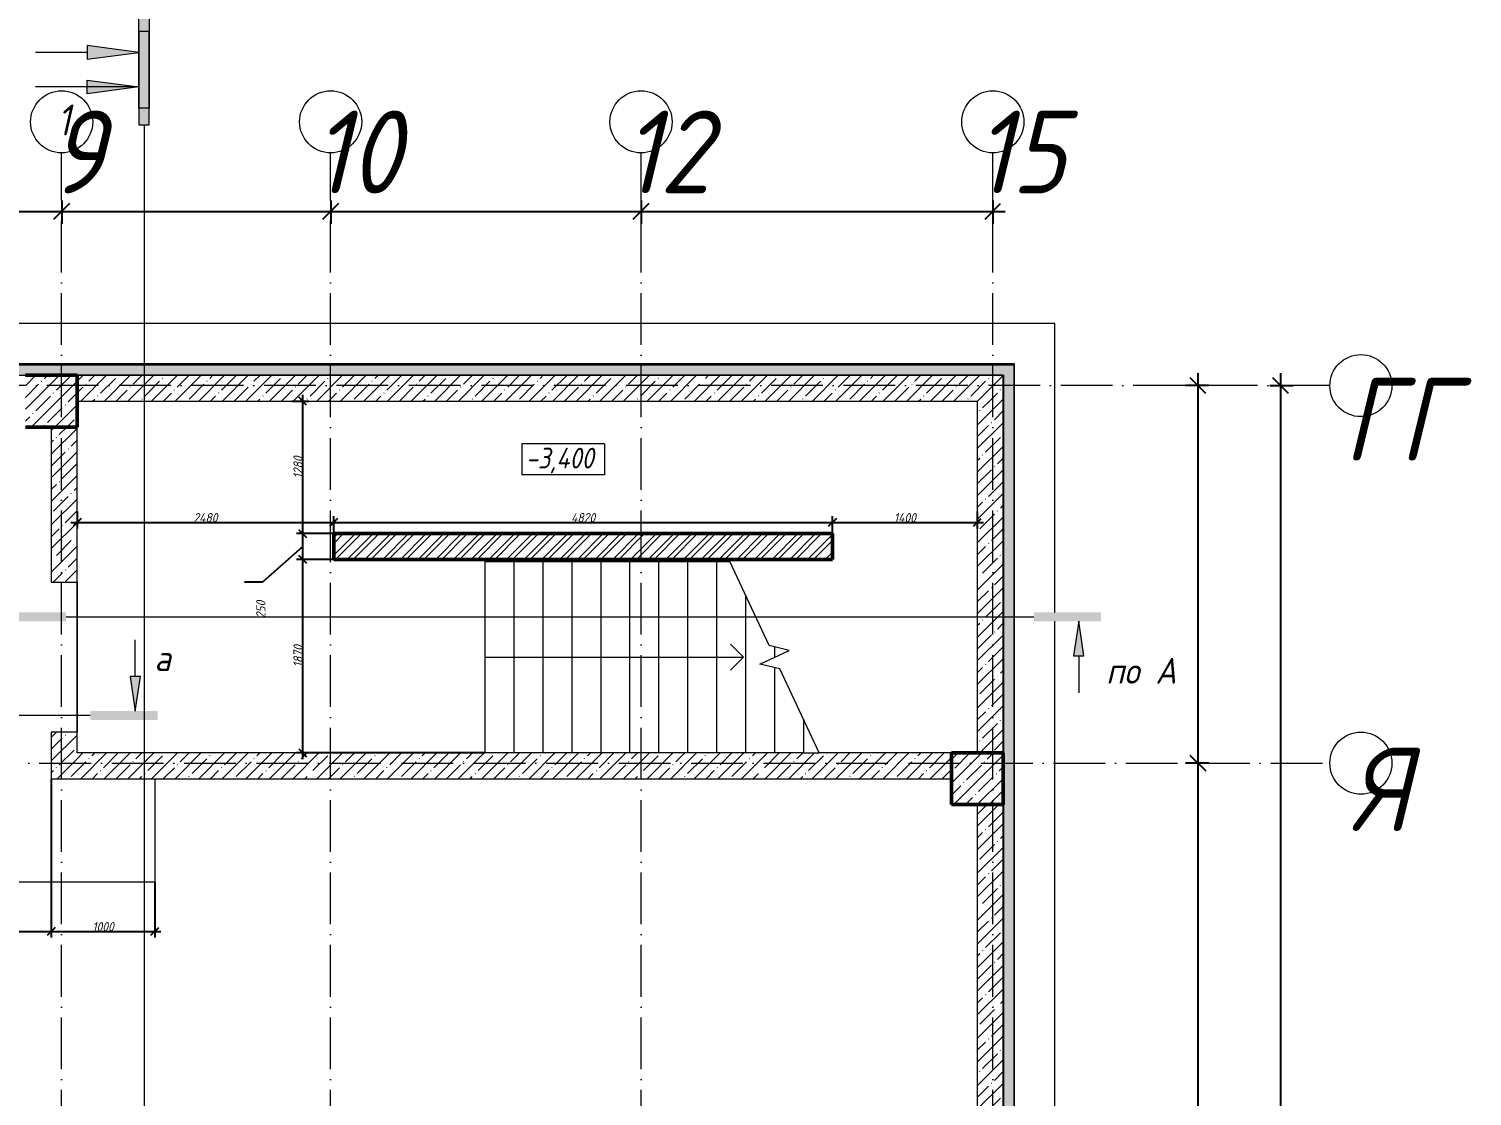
# Model space of a CAD drawing. Header units: millimetres. Extents: x -356862 to 418287, y 0 to 839748.
# Drawn here: x -336618 to -322669, y 499779 to 510096 of the extents above; entities that cross this region are included whole.
import ezdxf

# ---------------------------------------------------------------- set-up
doc = ezdxf.new("R2010")
doc.units = ezdxf.units.MM
doc.linetypes.add('200_ШТРИХ_ш1п0_6_', pattern=[160, 100, -60])
doc.linetypes.add('50_200_ШТРИХ_1Т_ш5_п1_п1_', pattern=[700, 500, -100, 0, -100])
for name, color, linetype, lineweight in [('A-____-____-DIMS', 7, 'Continuous', 9), ('A-____-NOTE-TEXT', 7, 'Continuous', 9), ('A-____-NOTE-TEXT-1', 7, 'Continuous', 5), ('A-FLOR-____-OTLN', 7, 'Continuous', 9), ('A-WALL-____-MCUT', 7, 'Continuous', 13), ('A-WALL-____-MCUT-1', 7, 'Continuous', 9), ('A-WALL-____-MCUT-2', 7, 'Continuous', 50), ('A-WALL-____-MCUT-3', 7, 'Continuous', 9), ('A-WALL-____-PATT-1', 7, 'Continuous', 9), ('A-WALL-FNSH-MCUT-1', 7, 'Continuous', 9), ('G-____-____-DIMS', 7, 'Continuous', 9), ('G-____-____-SYMB', 7, 'Continuous', 9), ('S-COLS-____-MCUT', 7, 'Continuous', 50), ('S-COLS-____-OTLN', 7, 'Continuous', 9), ('S-GRID-____-IDEN', 7, 'Continuous', 9), ('S-GRID-____-OTLN-1', 7, '50_200_ШТРИХ_1Т_ш5_п1_п1_', 9), ('S-STRS-____-MBND', 7, 'Continuous', 9), ('S-STRS-____-OTLN-1', 7, 'Continuous', 9)]:
    doc.layers.add(name, color=color, linetype=linetype, lineweight=lineweight)
for name, color, linetype, lineweight, true_color in [('A-DETL-GENF-OTLN-4', 9, '200_ШТРИХ_ш1п0_6_', 9, 0x808080), ('A-DETL-GENF-OTLN-5', 7, 'Continuous', 5, 0xc0c0c0), ('A-WALL-____-PATT-2', 7, 'Continuous', 9, 0x787878), ('G-____-____-SYMB-1', 9, 'Continuous', 9, 0x808080)]:
    doc.layers.add(name, color=color, linetype=linetype, lineweight=lineweight, true_color=true_color)
doc.styles.add('ISOCPEUR_I', font='isocpeui.ttf', dxfattribs={"width": 0.9, "height": 2.5})
doc.styles.add('ISOCPEUR_I_1', font='isocpeui.ttf', dxfattribs={"width": 0.85, "height": 2.5})
doc.styles.add('ISOCPEUR_I_2', font='isocpeui.ttf', dxfattribs={"width": 0.85, "height": 2.3})
doc.styles.add('ISOCPEUR_I_7', font='isocpeui.ttf', dxfattribs={"width": 0.9, "height": 90})
doc.dimstyles.new('ISO-1_8_0_9К_СРЕДНИЙ_Кладочные', dxfattribs={"dimscale": 304.8, "dimtxt": 89.638306, "dimasz": 0.246063, "dimexe": 0.19685, "dimexo": 0, "dimgap": 0, "dimtad": 1, "dimdec": 3, "dimrnd": 0.001, "dimdsep": 46, "dimtxsty": 'ISOCPEUR_I_7', "dimblk1": 'OBLIQUE', "dimblk2": 'OBLIQUE', "dimsah": 1, "dimcen": 0.09, "dimdle": 0.19685, "dimazin": 0, "dimtfac": 1, "dimtdec": 4, "dimtix": 1, "dimtmove": 2, "dimatfit": 3, "dimfxl": 1, "dimtvp": 1, "dimtolj": 1, "dimtzin": 0, "dimarcsym": 2})
doc.dimstyles.new('ISO-1_8_0_9К_СРЕДНИЙ_Кладочные_2', dxfattribs={"dimscale": 304.8, "dimtxt": 89.638306, "dimasz": 0.246063, "dimexe": 0.19685, "dimexo": 0, "dimgap": 0, "dimtad": 1, "dimdec": 3, "dimrnd": 0.001, "dimdsep": 46, "dimtxsty": 'ISOCPEUR_I_7', "dimblk1": 'OBLIQUE', "dimblk2": 'OBLIQUE', "dimsah": 1, "dimcen": 0.09, "dimdle": 0.19685, "dimazin": 0, "dimtfac": 1, "dimtdec": 4, "dimtix": 1, "dimtmove": 1, "dimatfit": 3, "dimfxl": 1, "dimtvp": 1, "dimtolj": 1, "dimtzin": 0, "dimarcsym": 2})
doc.dimstyles.new('ISO-2_5_0_9К_БОЛЬШОЙ_ОСИ', dxfattribs={"dimscale": 304.8, "dimtxt": 248.995294, "dimasz": 0.492126, "dimexe": 0.393701, "dimexo": 0, "dimgap": 0, "dimtad": 1, "dimdec": 0, "dimzin": 0, "dimdsep": 46, "dimtxsty": 'ISOCPEUR_I', "dimblk1": 'OBLIQUE', "dimblk2": 'OBLIQUE', "dimsah": 1, "dimcen": 0.09, "dimdle": 0.393701, "dimazin": 0, "dimtfac": 1, "dimtdec": 4, "dimtix": 1, "dimtmove": 0, "dimatfit": 3, "dimfxl": 1, "dimtvp": 1, "dimtolj": 1, "dimtzin": 0, "dimarcsym": 2})
pattern_1 = [(45, (-350751.34, 459015.94), (-114.04925, 114.04925), []), (45, (-350637.3, 459015.94), (-114.04925, 114.04925), [201.612, -40.322, 3.353, -36.97])]
pattern_2 = [(0, (-350751.34, 459015.94), (120.968, 69.841), [80.645, -161.29]), (120, (-350751.34, 459015.94), (-120.96808, 69.84086), [80.645, -161.29]), (60, (-350751.34, 459015.94), (-8e-05, 139.68186), [0, -161.29, 80.645, 0])]

# ---------------------------------------------------------------- blocks, each defined once
blk = doc.blocks.new('Разрез - Концевая часть разреза-18266132-АР1_Кладочный план подвала в осях 1-64_Ю-ЯЯ')
at = {"layer": 'G-____-____-SYMB'}
for points in [[(0, 0.5), (0, -0.5), (-9, -0.5), (-9, 0.5)], [(-6.29, -5.5), (-7.61, -5.5), (-6.95, -0.5)]]:
    blk.add_hatch(color=256, dxfattribs=at).paths.add_polyline_path(points, flags=0)
for p, q in [((0, 0.5), (-9, 0.5)), ((-9, 0.5), (-9, -0.5)), ((0, -0.5), (0, 0.5)), ((-9, -0.5), (0, -0.5)), ((-6.95, -0.5), (-7.61, -5.5)), ((-6.95, -0.5), (-6.95, -10.5)), ((-6.29, -5.5), (-6.95, -0.5)), ((-7.61, -5.5), (-6.29, -5.5))]:
    blk.add_line(p, q, dxfattribs=at)
blk = doc.blocks.new('BSC_Колонна _Прямоугольная - 500х500-V142-АР1_Кладочный план подвала в осях 1-64_А-ГГ')
at = {"layer": 'S-COLS-____-OTLN'}
h = blk.add_hatch(dxfattribs=at)
h.set_pattern_fill('FP_158', color=256, style=0, pattern_type=2)
h.set_pattern_definition([(45, (-23300, -43831.04), (-114.04925, 114.04925), []), (45, (-23185.95, -43831.04), (-114.04925, 114.04925), [201.613, -40.323, 3.353, -36.97])])
h.paths.add_polyline_path([(-250, -250), (250, -250), (250, 250), (-250, 250)], flags=0)
at = {"layer": 'S-COLS-____-MCUT'}
for p, q in [((250, 250), (-250, 250)), ((-250, 250), (-250, -250)), ((250, -250), (250, 250)), ((-250, -250), (250, -250))]:
    blk.add_line(p, q, dxfattribs=at)
blk = doc.blocks.new('DET_L_Имитация разреза_ISO2-5 - Низ-28996374-АР1_Кладочный план подвала в осях 1-64_А-ГГ')
at = {"layer": 'A-DETL-GENF-OTLN-5'}
blk.add_line((143, 0), (3657, 0), dxfattribs=at)
blk = doc.blocks.new('DET_L_Имитация разреза_ISO2-5 - Верх-28996244-АР1_Кладочный план подвала в осях 1-64_А-ГГ')
at = {"layer": 'A-DETL-GENF-OTLN-5'}
blk.add_line((143, 0), (9497, 0), dxfattribs=at)
blk = doc.blocks.new('Ось сетки - Круг_Ø6_00__ISO-2_5_0_9K_-25732049-АР1_Кладочный план подвала в осях 1-64_А-ГГ')
at = {"layer": 'S-GRID-____-IDEN'}
blk.add_circle((0, 0), 3, dxfattribs=at)
blk = doc.blocks.new('Разрез - Заголовок разреза-10218885-АР1_Кладочный план подвала в осях 1-64_А-ГГ')
at = {"layer": 'G-____-____-SYMB'}
for points in [[(0, 0.5), (0, -0.5), (-9, -0.5), (-9, 0.5)], [(-6.34, -5.5), (-7.66, -5.5), (-7, -0.5)]]:
    blk.add_hatch(color=256, dxfattribs=at).paths.add_polyline_path(points, flags=0)
for p, q in [((0, 0.5), (-9, 0.5)), ((-9, 0.5), (-9, -0.5)), ((0, -0.5), (0, 0.5)), ((-9, -0.5), (0, -0.5)), ((-7, -0.5), (-7.66, -5.5)), ((-6.34, -5.5), (-7, -0.5)), ((-7.66, -5.5), (-6.34, -5.5)), ((-7, -5.5), (-7, -10.5))]:
    blk.add_line(p, q, dxfattribs=at)
blk = doc.blocks.new('_Oblique')
at = {"color": 0, "linetype": 'ByBlock', "lineweight": -2}
blk.add_line((-0.5, -0.5), (0.5, 0.5), dxfattribs=at)
blk = doc.blocks.new('*D8143')
at = {"layer": 'A-____-____-DIMS', "color": 0, "lineweight": -2, "transparency": 16777216}
for p, q in [((-325213, 506647), (-325439, 506647)), ((-325319, 506767), (-325319, 502877)), ((-325213, 502997), (-325439, 502997))]:
    blk.add_line(p, q, dxfattribs=at)
at = {"layer": 'Defpoints', "color": 0, "transparency": 16777216}
for p in [(-325213, 506647), (-325319, 502997), (-325213, 502997)]:
    blk.add_point(p, dxfattribs=at)
at = {"layer": 'A-____-____-DIMS', "color": 0, "lineweight": -2, "transparency": 16777216, "xscale": 150, "yscale": 150, "zscale": 150}
for p, rotation in [((-325319, 506647), 90), ((-325319, 502997), 270)]:
    blk.add_blockref('_Oblique', p, dxfattribs=dict(at, rotation=rotation))
at = {"layer": 'A-____-____-DIMS', "color": 0, "transparency": 16777216, "insert": (-325320, 504822), "char_height": 2.5, "width": 758.48, "attachment_point": 5, "rotation": 90, "style": 'ISOCPEUR_I'}
blk.add_mtext('\\A1;3650', dxfattribs=at)
blk = doc.blocks.new('*D8144')
at = {"layer": 'A-____-____-DIMS', "color": 0, "lineweight": -2, "transparency": 16777216}
for p, q in [((-325319, 503117), (-325319, 497377)), ((-325213, 502997), (-325439, 502997)), ((-325213, 497497), (-325439, 497497))]:
    blk.add_line(p, q, dxfattribs=at)
at = {"layer": 'Defpoints', "color": 0, "transparency": 16777216}
for p in [(-325213, 502997), (-325319, 497497), (-325213, 497497)]:
    blk.add_point(p, dxfattribs=at)
at = {"layer": 'A-____-____-DIMS', "color": 0, "lineweight": -2, "transparency": 16777216, "xscale": 150, "yscale": 150, "zscale": 150}
for p, rotation in [((-325319, 502997), 90), ((-325319, 497497), 270)]:
    blk.add_blockref('_Oblique', p, dxfattribs=dict(at, rotation=rotation))
at = {"layer": 'A-____-____-DIMS', "color": 0, "transparency": 16777216, "insert": (-325320, 500247), "char_height": 2.5, "width": 758.48, "attachment_point": 5, "rotation": 90, "style": 'ISOCPEUR_I'}
blk.add_mtext('\\A1;5500', dxfattribs=at)
blk = doc.blocks.new('*D8150')
at = {"layer": 'A-____-____-DIMS', "color": 0, "lineweight": -2, "transparency": 16777216}
for p, q in [((-324625, 506647), (-324399, 506647)), ((-324519, 473077), (-324519, 506767)), ((-324625, 473197), (-324399, 473197))]:
    blk.add_line(p, q, dxfattribs=at)
at = {"layer": 'Defpoints', "color": 0, "transparency": 16777216}
for p in [(-324625, 506647), (-324519, 506647), (-324625, 473197)]:
    blk.add_point(p, dxfattribs=at)
at = {"layer": 'A-____-____-DIMS', "color": 0, "lineweight": -2, "transparency": 16777216, "xscale": 150, "yscale": 150, "zscale": 150}
for p, rotation in [((-324519, 506647), 90), ((-324519, 473197), 270)]:
    blk.add_blockref('_Oblique', p, dxfattribs=dict(at, rotation=rotation))
at = {"layer": 'A-____-____-DIMS', "color": 0, "transparency": 16777216, "insert": (-324520, 489922), "char_height": 2.5, "width": 971.08, "attachment_point": 5, "rotation": 90, "style": 'ISOCPEUR_I'}
blk.add_mtext('\\A1;33450', dxfattribs=at)
blk = doc.blocks.new('*D8153')
at = {"layer": 'A-____-____-DIMS', "color": 0, "lineweight": -2, "transparency": 16777216}
for p, q in [((-341021, 508331), (-336181, 508331)), ((-340901, 508437), (-340901, 508211)), ((-336301, 508437), (-336301, 508211))]:
    blk.add_line(p, q, dxfattribs=at)
at = {"layer": 'Defpoints', "color": 0, "transparency": 16777216}
for p in [(-340901, 508437), (-336301, 508437), (-336301, 508331)]:
    blk.add_point(p, dxfattribs=at)
at = {"layer": 'A-____-____-DIMS', "color": 0, "lineweight": -2, "transparency": 16777216, "xscale": 150, "yscale": 150, "zscale": 150, "rotation": 180}
blk.add_blockref('_Oblique', (-340901, 508331), dxfattribs=at)
at = {"layer": 'A-____-____-DIMS', "color": 0, "lineweight": -2, "transparency": 16777216, "xscale": 150, "yscale": 150, "zscale": 150}
blk.add_blockref('_Oblique', (-336301, 508331), dxfattribs=at)
at = {"layer": 'A-____-____-DIMS', "color": 0, "transparency": 16777216, "insert": (-338601, 508332), "char_height": 2.5, "width": 781.46, "attachment_point": 5, "style": 'ISOCPEUR_I'}
blk.add_mtext('\\A1;4600', dxfattribs=at)
blk = doc.blocks.new('*D8154')
at = {"layer": 'A-____-____-DIMS', "color": 0, "lineweight": -2, "transparency": 16777216}
for p, q in [((-336421, 508331), (-333581, 508331)), ((-336301, 508437), (-336301, 508211)), ((-333701, 508437), (-333701, 508211))]:
    blk.add_line(p, q, dxfattribs=at)
at = {"layer": 'Defpoints', "color": 0, "transparency": 16777216}
for p in [(-336301, 508437), (-333701, 508437), (-333701, 508331)]:
    blk.add_point(p, dxfattribs=at)
at = {"layer": 'A-____-____-DIMS', "color": 0, "lineweight": -2, "transparency": 16777216, "xscale": 150, "yscale": 150, "zscale": 150, "rotation": 180}
blk.add_blockref('_Oblique', (-336301, 508331), dxfattribs=at)
at = {"layer": 'A-____-____-DIMS', "color": 0, "lineweight": -2, "transparency": 16777216, "xscale": 150, "yscale": 150, "zscale": 150}
blk.add_blockref('_Oblique', (-333701, 508331), dxfattribs=at)
at = {"layer": 'A-____-____-DIMS', "color": 0, "transparency": 16777216, "insert": (-335001, 508332), "char_height": 2.5, "width": 758.48, "attachment_point": 5, "style": 'ISOCPEUR_I'}
blk.add_mtext('\\A1;2600', dxfattribs=at)
blk = doc.blocks.new('*D8155')
at = {"layer": 'A-____-____-DIMS', "color": 0, "lineweight": -2, "transparency": 16777216}
for p, q in [((-333821, 508331), (-330581, 508331)), ((-333701, 508437), (-333701, 508211)), ((-330701, 508437), (-330701, 508211))]:
    blk.add_line(p, q, dxfattribs=at)
at = {"layer": 'Defpoints', "color": 0, "transparency": 16777216}
for p in [(-333701, 508437), (-330701, 508437), (-330701, 508331)]:
    blk.add_point(p, dxfattribs=at)
at = {"layer": 'A-____-____-DIMS', "color": 0, "lineweight": -2, "transparency": 16777216, "xscale": 150, "yscale": 150, "zscale": 150, "rotation": 180}
blk.add_blockref('_Oblique', (-333701, 508331), dxfattribs=at)
at = {"layer": 'A-____-____-DIMS', "color": 0, "lineweight": -2, "transparency": 16777216, "xscale": 150, "yscale": 150, "zscale": 150}
blk.add_blockref('_Oblique', (-330701, 508331), dxfattribs=at)
at = {"layer": 'A-____-____-DIMS', "color": 0, "transparency": 16777216, "insert": (-332201, 508332), "char_height": 2.5, "width": 758.48, "attachment_point": 5, "style": 'ISOCPEUR_I'}
blk.add_mtext('\\A1;3000', dxfattribs=at)
blk = doc.blocks.new('*D8156')
at = {"layer": 'A-____-____-DIMS', "color": 0, "lineweight": -2, "transparency": 16777216}
for p, q in [((-330821, 508331), (-327181, 508331)), ((-330701, 508437), (-330701, 508211)), ((-327301, 508437), (-327301, 508211))]:
    blk.add_line(p, q, dxfattribs=at)
at = {"layer": 'Defpoints', "color": 0, "transparency": 16777216}
for p in [(-330701, 508437), (-327301, 508437), (-327301, 508331)]:
    blk.add_point(p, dxfattribs=at)
at = {"layer": 'A-____-____-DIMS', "color": 0, "lineweight": -2, "transparency": 16777216, "xscale": 150, "yscale": 150, "zscale": 150, "rotation": 180}
blk.add_blockref('_Oblique', (-330701, 508331), dxfattribs=at)
at = {"layer": 'A-____-____-DIMS', "color": 0, "lineweight": -2, "transparency": 16777216, "xscale": 150, "yscale": 150, "zscale": 150}
blk.add_blockref('_Oblique', (-327301, 508331), dxfattribs=at)
at = {"layer": 'A-____-____-DIMS', "color": 0, "transparency": 16777216, "insert": (-329001, 508332), "char_height": 2.5, "width": 781.46, "attachment_point": 5, "style": 'ISOCPEUR_I'}
blk.add_mtext('\\A1;3400', dxfattribs=at)
blk = doc.blocks.new('Высотные отметки - 9_5х3_5_h_-17668430-АР1_Кладочный план подвала в осях 1-64_А-ГГ')
at = {"layer": 'G-____-____-DIMS'}
for p, q in [((-4, 3), (-4, 0)), ((4, 3), (-4, 3)), ((4, 3), (4, 0)), ((4, 0), (-4, 0))]:
    blk.add_line(p, q, dxfattribs=at)
blk = doc.blocks.new('*D8222')
at = {"layer": 'A-____-____-DIMS', "color": 0, "lineweight": -2, "transparency": 16777216}
for p, q in [((-337801, 502847), (-337801, 501311)), ((-336401, 502847), (-336401, 501311)), ((-337861, 501371), (-336341, 501371))]:
    blk.add_line(p, q, dxfattribs=at)
at = {"layer": 'Defpoints', "color": 0, "transparency": 16777216}
for p in [(-337801, 502847), (-336401, 502847), (-336401, 501371)]:
    blk.add_point(p, dxfattribs=at)
at = {"layer": 'A-____-____-DIMS', "color": 0, "lineweight": -2, "transparency": 16777216, "xscale": 75, "yscale": 75, "zscale": 75, "rotation": 180}
blk.add_blockref('_Oblique', (-337801, 501371), dxfattribs=at)
at = {"layer": 'A-____-____-DIMS', "color": 0, "lineweight": -2, "transparency": 16777216, "xscale": 75, "yscale": 75, "zscale": 75}
blk.add_blockref('_Oblique', (-336401, 501371), dxfattribs=at)
at = {"layer": 'A-____-____-DIMS', "color": 0, "transparency": 16777216, "insert": (-337101, 501416), "char_height": 90, "width": 521.28, "attachment_point": 5, "style": 'ISOCPEUR_I_7'}
blk.add_mtext('\\A1;1400', dxfattribs=at)
blk = doc.blocks.new('*D8223')
at = {"layer": 'A-____-____-DIMS', "color": 0, "lineweight": -2, "transparency": 16777216}
for p, q in [((-336401, 502847), (-336401, 501311)), ((-335401, 501847), (-335401, 501311)), ((-336461, 501371), (-335341, 501371))]:
    blk.add_line(p, q, dxfattribs=at)
at = {"layer": 'Defpoints', "color": 0, "transparency": 16777216}
for p in [(-336401, 502847), (-335401, 501847), (-335401, 501371)]:
    blk.add_point(p, dxfattribs=at)
at = {"layer": 'A-____-____-DIMS', "color": 0, "lineweight": -2, "transparency": 16777216, "xscale": 75, "yscale": 75, "zscale": 75, "rotation": 180}
blk.add_blockref('_Oblique', (-336401, 501371), dxfattribs=at)
at = {"layer": 'A-____-____-DIMS', "color": 0, "lineweight": -2, "transparency": 16777216, "xscale": 75, "yscale": 75, "zscale": 75}
blk.add_blockref('_Oblique', (-335401, 501371), dxfattribs=at)
at = {"layer": 'A-____-____-DIMS', "color": 0, "transparency": 16777216, "insert": (-335901, 501416), "char_height": 90, "width": 504.73, "attachment_point": 5, "style": 'ISOCPEUR_I_7'}
blk.add_mtext('\\A1;1000', dxfattribs=at)
blk = doc.blocks.new('*D8210')
at = {"layer": 'A-____-____-DIMS', "color": 0, "lineweight": -2, "transparency": 16777216}
for p, q in [((-336151, 505431), (-336151, 505265)), ((-336211, 505325), (-333611, 505325)), ((-333671, 505217), (-333671, 505385))]:
    blk.add_line(p, q, dxfattribs=at)
at = {"layer": 'Defpoints', "color": 0, "transparency": 16777216}
for p in [(-336151, 505431), (-333671, 505325), (-333671, 505217)]:
    blk.add_point(p, dxfattribs=at)
at = {"layer": 'A-____-____-DIMS', "color": 0, "lineweight": -2, "transparency": 16777216, "xscale": 75, "yscale": 75, "zscale": 75, "rotation": 180}
blk.add_blockref('_Oblique', (-336151, 505325), dxfattribs=at)
at = {"layer": 'A-____-____-DIMS', "color": 0, "lineweight": -2, "transparency": 16777216, "xscale": 75, "yscale": 75, "zscale": 75}
blk.add_blockref('_Oblique', (-333671, 505325), dxfattribs=at)
at = {"layer": 'A-____-____-DIMS', "color": 0, "transparency": 16777216, "insert": (-334911, 505370), "char_height": 90, "width": 562.65, "attachment_point": 5, "style": 'ISOCPEUR_I_7'}
blk.add_mtext('\\A1;2480', dxfattribs=at)
blk = doc.blocks.new('*D8211')
at = {"layer": 'A-____-____-DIMS', "color": 0, "lineweight": -2, "transparency": 16777216}
for p, q in [((-333731, 505325), (-328791, 505325)), ((-333671, 505217), (-333671, 505385)), ((-328851, 505217), (-328851, 505385))]:
    blk.add_line(p, q, dxfattribs=at)
at = {"layer": 'Defpoints', "color": 0, "transparency": 16777216}
for p in [(-328851, 505325), (-333671, 505217), (-328851, 505217)]:
    blk.add_point(p, dxfattribs=at)
at = {"layer": 'A-____-____-DIMS', "color": 0, "lineweight": -2, "transparency": 16777216, "xscale": 75, "yscale": 75, "zscale": 75, "rotation": 180}
blk.add_blockref('_Oblique', (-333671, 505325), dxfattribs=at)
at = {"layer": 'A-____-____-DIMS', "color": 0, "lineweight": -2, "transparency": 16777216, "xscale": 75, "yscale": 75, "zscale": 75}
blk.add_blockref('_Oblique', (-328851, 505325), dxfattribs=at)
at = {"layer": 'A-____-____-DIMS', "color": 0, "transparency": 16777216, "insert": (-331261, 505370), "char_height": 90, "width": 562.65, "attachment_point": 5, "style": 'ISOCPEUR_I_7'}
blk.add_mtext('\\A1;4820', dxfattribs=at)
blk = doc.blocks.new('*D8212')
at = {"layer": 'A-____-____-DIMS', "color": 0, "lineweight": -2, "transparency": 16777216}
for p, q in [((-327451, 505431), (-327451, 505265)), ((-328911, 505325), (-327391, 505325)), ((-328851, 505217), (-328851, 505385))]:
    blk.add_line(p, q, dxfattribs=at)
at = {"layer": 'Defpoints', "color": 0, "transparency": 16777216}
for p in [(-327451, 505431), (-327451, 505325), (-328851, 505217)]:
    blk.add_point(p, dxfattribs=at)
at = {"layer": 'A-____-____-DIMS', "color": 0, "lineweight": -2, "transparency": 16777216, "xscale": 75, "yscale": 75, "zscale": 75, "rotation": 180}
blk.add_blockref('_Oblique', (-328851, 505325), dxfattribs=at)
at = {"layer": 'A-____-____-DIMS', "color": 0, "lineweight": -2, "transparency": 16777216, "xscale": 75, "yscale": 75, "zscale": 75}
blk.add_blockref('_Oblique', (-327451, 505325), dxfattribs=at)
at = {"layer": 'A-____-____-DIMS', "color": 0, "transparency": 16777216, "insert": (-328151, 505370), "char_height": 90, "width": 521.28, "attachment_point": 5, "style": 'ISOCPEUR_I_7'}
blk.add_mtext('\\A1;1400', dxfattribs=at)
blk = doc.blocks.new('*D8213')
at = {"layer": 'A-____-____-DIMS', "color": 0, "lineweight": -2, "transparency": 16777216}
for p, q in [((-333971, 503037), (-333971, 505027)), ((-333671, 504967), (-334031, 504967)), ((-332211, 503097), (-334031, 503097))]:
    blk.add_line(p, q, dxfattribs=at)
at = {"layer": 'Defpoints', "color": 0, "transparency": 16777216}
for p in [(-333971, 504967), (-333671, 504967), (-332211, 503097)]:
    blk.add_point(p, dxfattribs=at)
at = {"layer": 'A-____-____-DIMS', "color": 0, "lineweight": -2, "transparency": 16777216, "xscale": 75, "yscale": 75, "zscale": 75}
for p, rotation in [((-333971, 504967), 90), ((-333971, 503097), 270)]:
    blk.add_blockref('_Oblique', p, dxfattribs=dict(at, rotation=rotation))
at = {"layer": 'A-____-____-DIMS', "color": 0, "transparency": 16777216, "insert": (-334016, 504032), "char_height": 90, "width": 504.73, "attachment_point": 5, "rotation": 90, "style": 'ISOCPEUR_I_7'}
blk.add_mtext('\\A1;1870', dxfattribs=at)
blk = doc.blocks.new('*D8214')
at = {"layer": 'A-____-____-DIMS', "color": 0, "lineweight": -2, "transparency": 16777216}
for p, q in [((-333971, 504907), (-333971, 505277)), ((-333671, 505217), (-334031, 505217)), ((-333971, 505092), (-334361, 504748)), ((-333671, 504967), (-334031, 504967)), ((-334361, 504748), (-334533, 504748))]:
    blk.add_line(p, q, dxfattribs=at)
at = {"layer": 'Defpoints', "color": 0, "transparency": 16777216}
for p in [(-333971, 505217), (-333671, 505217), (-333671, 504967)]:
    blk.add_point(p, dxfattribs=at)
at = {"layer": 'A-____-____-DIMS', "color": 0, "lineweight": -2, "transparency": 16777216, "xscale": 75, "yscale": 75, "zscale": 75}
for p, rotation in [((-333971, 505217), 90), ((-333971, 504967), 270)]:
    blk.add_blockref('_Oblique', p, dxfattribs=dict(at, rotation=rotation))
at = {"layer": 'A-____-____-DIMS', "color": 0, "transparency": 16777216, "insert": (-334421, 504398), "char_height": 90, "width": 409.58, "attachment_point": 1, "rotation": 90, "line_spacing_factor": 1.149209, "style": 'ISOCPEUR_I_7'}
blk.add_mtext('\\A1;250', dxfattribs=at)
blk = doc.blocks.new('*D8215')
at = {"layer": 'A-____-____-DIMS', "color": 0, "lineweight": -2, "transparency": 16777216}
for p, q in [((-333971, 505157), (-333971, 506557)), ((-334077, 506497), (-333911, 506497)), ((-333671, 505217), (-334031, 505217))]:
    blk.add_line(p, q, dxfattribs=at)
at = {"layer": 'Defpoints', "color": 0, "transparency": 16777216}
for p in [(-334077, 506497), (-333971, 506497), (-333671, 505217)]:
    blk.add_point(p, dxfattribs=at)
at = {"layer": 'A-____-____-DIMS', "color": 0, "lineweight": -2, "transparency": 16777216, "xscale": 75, "yscale": 75, "zscale": 75}
for p, rotation in [((-333971, 506497), 90), ((-333971, 505217), 270)]:
    blk.add_blockref('_Oblique', p, dxfattribs=dict(at, rotation=rotation))
at = {"layer": 'A-____-____-DIMS', "color": 0, "transparency": 16777216, "insert": (-334016, 505857), "char_height": 90, "width": 504.73, "attachment_point": 5, "rotation": 90, "style": 'ISOCPEUR_I_7'}
blk.add_mtext('\\A1;1280', dxfattribs=at)

msp = doc.modelspace()

# ---------------------------------------------------------------- hatches: boundary and pattern name
at = {"layer": 'A-____-NOTE-TEXT-1'}
for points in [[(-336258.2496, 504368.6147), (-336258.2496, 504455.3512), (-336908.2496, 504455.3512), (-336908.2496, 504368.6147), (-336626.6852, 504368.6147)], [(-326254.4369, 504368.6147), (-326254.4369, 504455.3512), (-326904.4369, 504455.3512), (-326904.4369, 504368.6147), (-326420.285, 504368.6147)], [(-326520.285, 504034.9733), (-326420.285, 504034.9733), (-326470.285, 504368.6147)], [(-335590.285, 503500.3512), (-335540.285, 503833.9927), (-335640.285, 503833.9927)], [(-335640.285, 503413.6147), (-335374.4369, 503413.6147), (-335374.4369, 503500.3512), (-336024.4369, 503500.3512), (-336024.4369, 503413.6147)]]:
    msp.add_hatch(color=256, dxfattribs=at).paths.add_polyline_path(points, flags=0)
at = {"layer": 'A-WALL-____-PATT-1'}
h = msp.add_hatch(dxfattribs=at)
h.set_pattern_fill('FP_91', color=256, style=0, pattern_type=2)
h.set_pattern_definition(pattern_2)
h.paths.add_polyline_path([(-327201.3432, 506748.983), (-327199.3432, 506748.983), (-327199.3432, 506848.983), (-353303.3432, 506848.983), (-353303.3432, 506748.983), (-329556.6723, 506748.983)], flags=0)
h = msp.add_hatch(dxfattribs=at)
h.set_pattern_fill('FP_91', color=256, style=0, pattern_type=2)
h.set_pattern_definition(pattern_2)
h.paths.add_polyline_path([(-327199.3432, 468598.983), (-327099.3432, 468598.983), (-327099.3432, 506848.983), (-327199.3432, 506848.983), (-327199.3432, 468606.983), (-327201.3432, 468606.983), (-327201.3432, 468598.983)], flags=0)
h = msp.add_hatch(dxfattribs=at)
h.set_pattern_fill('FP_1', color=256, style=0, pattern_type=2)
h.set_pattern_definition(pattern_1)
h.paths.add_polyline_path([(-327451.3432, 506496.983), (-327201.3432, 506496.983), (-327201.3432, 506746.983), (-336151.3432, 506746.983), (-336151.3432, 506496.983), (-329556.6723, 506496.983)], flags=0)
h = msp.add_hatch(dxfattribs=at)
h.set_pattern_fill('FP_1', color=256, style=0, pattern_type=2)
h.set_pattern_definition(pattern_1)
h.paths.add_polyline_path([(-327201.3432, 503096.983), (-327201.3432, 506496.983), (-327451.3432, 506496.983), (-327451.3432, 503096.983)], flags=0)
h = msp.add_hatch(dxfattribs=at)
h.set_pattern_fill('FP_1', color=256, style=0, pattern_type=2)
h.set_pattern_definition(pattern_1)
h.paths.add_polyline_path([(-336401.3432, 502846.983), (-336151.3432, 502846.983), (-336151.3432, 503296.983), (-336401.3432, 503296.983)], flags=0)
h.paths.add_polyline_path([(-336151.3432, 504746.983), (-336151.3432, 506246.983), (-336401.3432, 506246.983), (-336401.3432, 504746.983)], flags=0)
h = msp.add_hatch(dxfattribs=at)
h.set_pattern_fill('FP_1', color=256, style=0, pattern_type=2)
h.set_pattern_definition(pattern_1)
h.paths.add_polyline_path([(-327701.3432, 502846.983), (-327701.3432, 503096.983), (-336151.3432, 503096.983), (-336151.3432, 502846.983), (-328980.0087, 502846.983)], flags=0)
h = msp.add_hatch(dxfattribs=at)
h.set_pattern_fill('FP_1', color=256, style=0, pattern_type=2)
h.set_pattern_definition(pattern_1)
h.paths.add_polyline_path([(-327201.3432, 497746.983), (-327201.3432, 502596.983), (-327451.3432, 502596.983), (-327451.3432, 497746.983)], flags=0)
at = {"layer": 'A-WALL-____-PATT-2'}
h = msp.add_hatch(dxfattribs=at)
h.set_pattern_fill('FP_5', color=256, style=0, pattern_type=2)
h.set_pattern_definition([(45, (-350751.34, 459015.94), (-85.5366, 85.5366), []), (45, (-350694.32, 459015.94), (-85.5366, 85.5366), [])])
h.paths.add_polyline_path([(-328851.3432, 504966.983), (-328851.3432, 505216.983), (-333671.3432, 505216.983), (-333671.3432, 504966.983), (-329556.6723, 504966.983)], flags=0)
at = {"layer": 'S-COLS-____-OTLN'}
h = msp.add_hatch(dxfattribs=at)
h.set_pattern_fill('FP_1', color=256, style=0, pattern_type=2)
h.set_pattern_definition(pattern_1)
h.paths.add_polyline_path([(-336651.3432, 506246.983), (-336151.3432, 506246.983), (-336151.3432, 506746.983), (-336651.3432, 506746.983)], flags=0)

# ---------------------------------------------------------------- linework, layer by layer
at = {"layer": 'A-____-NOTE-TEXT'}
for p, q in [((-326470.285, 504368.6147), (-326520.285, 504034.9733)), ((-326420.285, 504034.9733), (-326470.285, 504368.6147)), ((-335590.285, 503833.9927), (-335590.285, 504190.2427)), ((-326520.285, 504034.9733), (-326420.285, 504034.9733)), ((-326470.285, 504034.9733), (-326470.285, 503678.7233)), ((-335640.285, 503833.9927), (-335590.285, 503500.3512)), ((-335540.285, 503833.9927), (-335640.285, 503833.9927)), ((-335590.285, 503500.3512), (-335540.285, 503833.9927))]:
    msp.add_line(p, q, dxfattribs=at)
at = {"layer": 'A-FLOR-____-OTLN'}
for p, q in [((-326701.3432, 507246.983), (-353701.3432, 507246.983)), ((-326701.3432, 504455.3512), (-326701.3432, 507246.983)), ((-336151.3432, 504746.983), (-336151.3432, 503296.983)), ((-336151.3432, 503296.983), (-336151.3432, 504746.983)), ((-326701.3432, 468606.9215), (-326701.3432, 504368.6147)), ((-335401.3432, 502846.983), (-335401.3432, 501846.983)), ((-335401.3432, 501846.983), (-338801.3432, 501846.983))]:
    msp.add_line(p, q, dxfattribs=at)
at = {"layer": 'A-WALL-____-MCUT'}
for p, q in [((-327091.3432, 506856.983), (-353311.3432, 506856.983)), ((-353303.3432, 506848.983), (-327099.3432, 506848.983)), ((-327099.3432, 506848.983), (-327099.3432, 468598.983)), ((-327091.3432, 468606.983), (-327091.3432, 506856.983))]:
    msp.add_line(p, q, dxfattribs=at)
at = {"layer": 'A-WALL-____-MCUT-1'}
for p, q in [((-327201.3432, 506746.983), (-336151.3432, 506746.983)), ((-336151.3432, 506746.983), (-336151.3432, 506496.983)), ((-327201.3432, 503096.983), (-327201.3432, 506746.983)), ((-336151.3432, 506496.983), (-327451.3432, 506496.983)), ((-327451.3432, 506496.983), (-327451.3432, 503096.983)), ((-336401.3432, 506246.983), (-336401.3432, 504746.983)), ((-336151.3432, 506246.983), (-336401.3432, 506246.983)), ((-336151.3432, 504746.983), (-336151.3432, 506246.983)), ((-336401.3432, 504746.983), (-336151.3432, 504746.983)), ((-336401.3432, 503296.983), (-336401.3432, 502846.983)), ((-336151.3432, 503296.983), (-336401.3432, 503296.983)), ((-336151.3432, 503096.983), (-336151.3432, 503296.983)), ((-329131.3432, 503096.983), (-336151.3432, 503096.983)), ((-327701.3432, 503096.983), (-328980.0087, 503096.983)), ((-336401.3432, 502846.983), (-327701.3432, 502846.983)), ((-327451.3432, 502596.983), (-327451.3432, 497746.983)), ((-327201.3432, 497746.983), (-327201.3432, 502596.983))]:
    msp.add_line(p, q, dxfattribs=at)
at = {"layer": 'A-WALL-____-MCUT-2'}
for p, q in [((-328851.3432, 505216.983), (-333671.3432, 505216.983)), ((-333671.3432, 505216.983), (-333671.3432, 504966.983)), ((-328851.3432, 504966.983), (-328851.3432, 505216.983)), ((-333671.3432, 504966.983), (-328851.3432, 504966.983))]:
    msp.add_line(p, q, dxfattribs=at)
at = {"layer": 'A-WALL-____-MCUT-3'}
for p, q in [((-353203.3432, 506748.983), (-327199.3432, 506748.983)), ((-327199.3432, 506748.983), (-327199.3432, 468496.983))]:
    msp.add_line(p, q, dxfattribs=at)
at = {"layer": 'A-WALL-FNSH-MCUT-1'}
msp.add_line((-336651.3432, 506746.983), (-336151.3432, 506746.983), dxfattribs=at)
at = {"layer": 'G-____-____-SYMB-1'}
msp.add_line((-335505.0722, 509168.7729), (-335505.0722, 454093.4023), dxfattribs=at)
at = {"layer": 'S-COLS-____-MCUT'}
for p, q in [((-336151.3432, 506746.983), (-336651.3432, 506746.983)), ((-336151.3432, 506246.983), (-336151.3432, 506746.983)), ((-336651.3432, 506246.983), (-336151.3432, 506246.983))]:
    msp.add_line(p, q, dxfattribs=at)
at = {"layer": 'S-GRID-____-OTLN-1'}
for p, q in [((-336301.3432, 454533.3346), (-336301.3432, 508896.9006)), ((-333701.3432, 454533.3346), (-333701.3432, 508896.9006)), ((-330701.3432, 454533.3346), (-330701.3432, 508896.9006)), ((-327301.3432, 454533.3346), (-327301.3432, 508896.9006)), ((-324043.6041, 506646.983), (-355420.1134, 506646.983)), ((-355420.1134, 502996.983), (-324043.6041, 502996.983))]:
    msp.add_line(p, q, dxfattribs=at)
at = {"layer": 'S-STRS-____-MBND'}
for p, q in [((-329464.1705, 504135.2714), (-329842.6778, 504946.983)), ((-329269.7326, 504088.0171), (-329464.1705, 504135.2714)), ((-329552.9538, 503955.9489), (-329269.7326, 504088.0171)), ((-329358.516, 503908.6945), (-329552.9538, 503955.9489)), ((-328980.0087, 503096.983), (-329358.516, 503908.6945))]:
    msp.add_line(p, q, dxfattribs=at)
at = {"layer": 'S-STRS-____-OTLN-1'}
for p, q in [((-332211.3432, 504946.983), (-332211.3432, 503096.983)), ((-332211.3432, 504946.983), (-331931.3432, 504946.983)), ((-332211.3432, 504946.983), (-332211.3432, 503096.983)), ((-331931.3432, 504946.983), (-331651.3432, 504946.983)), ((-331931.3432, 504946.983), (-331931.3432, 503096.983)), ((-331931.3432, 504946.983), (-331931.3432, 503096.983)), ((-331651.3432, 504946.983), (-331371.3432, 504946.983)), ((-331651.3432, 504946.983), (-331651.3432, 503096.983)), ((-331651.3432, 504946.983), (-331651.3432, 503096.983)), ((-331371.3432, 504946.983), (-331091.3432, 504946.983)), ((-331371.3432, 504946.983), (-331371.3432, 503096.983)), ((-331371.3432, 504946.983), (-331371.3432, 503096.983)), ((-331091.3432, 504946.983), (-330811.3432, 504946.983)), ((-331091.3432, 504946.983), (-331091.3432, 503096.983)), ((-331091.3432, 504946.983), (-331091.3432, 503096.983)), ((-330811.3432, 504946.983), (-330531.3432, 504946.983)), ((-330811.3432, 504946.983), (-330811.3432, 503096.983)), ((-330811.3432, 504946.983), (-330811.3432, 503096.983)), ((-330531.3432, 504946.983), (-330251.3432, 504946.983)), ((-330531.3432, 504946.983), (-330531.3432, 503096.983)), ((-330531.3432, 504946.983), (-330531.3432, 503096.983)), ((-330251.3432, 504946.983), (-329971.3432, 504946.983)), ((-330251.3432, 504946.983), (-330251.3432, 503096.983)), ((-330251.3432, 504946.983), (-330251.3432, 503096.983)), ((-329971.3432, 504946.983), (-329842.6778, 504946.983)), ((-329971.3432, 504946.983), (-329971.3432, 503096.983)), ((-329971.3432, 504946.983), (-329971.3432, 503096.983)), ((-329691.3432, 504622.4449), (-329691.3432, 503096.983)), ((-329691.3432, 504622.4449), (-329691.3432, 503096.983)), ((-329711.3432, 504021.983), (-329836.3432, 504146.983)), ((-332211.3432, 504021.983), (-331931.3432, 504021.983)), ((-331931.3432, 504021.983), (-331651.3432, 504021.983)), ((-331651.3432, 504021.983), (-331371.3432, 504021.983)), ((-331371.3432, 504021.983), (-331091.3432, 504021.983)), ((-331091.3432, 504021.983), (-330811.3432, 504021.983)), ((-330811.3432, 504021.983), (-330531.3432, 504021.983)), ((-330531.3432, 504021.983), (-330251.3432, 504021.983)), ((-330251.3432, 504021.983), (-329971.3432, 504021.983)), ((-329971.3432, 504021.983), (-329711.3432, 504021.983)), ((-329711.3432, 504021.983), (-329836.3432, 503896.983)), ((-329411.3432, 504122.4328), (-329411.3432, 504021.983)), ((-329411.3432, 504122.4328), (-329411.3432, 504021.983)), ((-329411.3432, 503921.5331), (-329411.3432, 503096.983)), ((-329411.3432, 503921.5331), (-329411.3432, 503096.983)), ((-329131.3432, 503421.521), (-329131.3432, 503096.983)), ((-329131.3432, 503421.521), (-329131.3432, 503096.983)), ((-329131.3432, 503096.983), (-328980.0087, 503096.983))]:
    msp.add_line(p, q, dxfattribs=at)

# ---------------------------------------------------------------- block references
at = {"layer": 'A-DETL-GENF-OTLN-4'}
msp.add_blockref('DET_L_Имитация разреза_ISO2-5 - Верх-28996244-АР1_Кладочный план подвала в осях 1-64_А-ГГ', (-336401.3432, 504411.983), dxfattribs=at)
at = {"layer": 'A-DETL-GENF-OTLN-4', "rotation": 180}
msp.add_blockref('DET_L_Имитация разреза_ISO2-5 - Низ-28996374-АР1_Кладочный план подвала в осях 1-64_А-ГГ', (-335881.3432, 503456.983), dxfattribs=at)
at = {"layer": 'G-____-____-DIMS', "xscale": 99.99999999999993, "yscale": 99.99999999999993, "zscale": 99.99999999999993}
msp.add_blockref('Высотные отметки - 9_5х3_5_h_-17668430-АР1_Кладочный план подвала в осях 1-64_А-ГГ', (-331453.1741, 505784.9296), dxfattribs=at)
at = {"layer": 'G-____-____-SYMB', "extrusion": (0, 0, -1), "xscale": 99.99999999999993, "yscale": 99.99999999999993, "zscale": 99.99999999999993, "rotation": 90.00000000000053}
msp.add_blockref('Разрез - Концевая часть разреза-18266132-АР1_Кладочный план подвала в осях 1-64_Ю-ЯЯ', (335505.0722, 510229.8397), dxfattribs=at)
at = {"layer": 'G-____-____-SYMB', "xscale": 99.99999999999993, "yscale": 99.99999999999993, "zscale": 99.99999999999993, "rotation": 269.9999999999996}
msp.add_blockref('Разрез - Заголовок разреза-10218885-АР1_Кладочный план подвала в осях 1-64_А-ГГ', (-335505.0722, 509168.7729), dxfattribs=at)
at = {"layer": 'S-COLS-____-OTLN'}
msp.add_blockref('BSC_Колонна _Прямоугольная - 500х500-V142-АР1_Кладочный план подвала в осях 1-64_А-ГГ', (-327451.3432, 502846.983), dxfattribs=at)
at = {"layer": 'S-GRID-____-IDEN', "xscale": 99.99999999999993, "yscale": 99.99999999999993, "zscale": 99.99999999999993}
for p in [(-336301.3432, 509196.9006), (-333701.3432, 509196.9006), (-330701.3432, 509196.9006), (-327301.3432, 509196.9006)]:
    msp.add_blockref('Ось сетки - Круг_Ø6_00__ISO-2_5_0_9K_-25732049-АР1_Кладочный план подвала в осях 1-64_А-ГГ', p, dxfattribs=at)
for p, rotation in [((-323743.6041, 506646.983), 89.9999999999998), ((-323743.6041, 502996.983), 269.9999999999995)]:
    msp.add_blockref('Ось сетки - Круг_Ø6_00__ISO-2_5_0_9K_-25732049-АР1_Кладочный план подвала в осях 1-64_А-ГГ', p, dxfattribs=dict(at, rotation=rotation))

# ---------------------------------------------------------------- texts
at = {"layer": 'A-____-NOTE-TEXT', "char_height": 250, "attachment_point": 1, "style": 'ISOCPEUR_I'}
for s, insert, width in [('\\fISOCPEUR|b0|i1|c204|p34|;\\W.9;а', (-335405.5765, 504136.7806), 223.670813), ('\\fISOCPEUR|b0|i1|c204|p34|;\\W.9;А', (-325729.5187, 504015.4463), 252.531563), ('по', (-326205.7687, 504015.4463), 404.0505)]:
    msp.add_mtext(s, dxfattribs=dict(at, insert=insert, width=width))
at = {"layer": 'G-____-____-DIMS', "insert": (-331813.7074, 506046.2207), "char_height": 200, "width": 865.279833, "attachment_point": 1, "line_spacing_factor": 1.149209, "style": 'ISOCPEUR_I_2'}
msp.add_mtext('-3,400', dxfattribs=at)
at = {"layer": 'G-____-____-SYMB', "insert": (-336344.672, 509365.0214), "char_height": 300, "width": 184.388125, "attachment_point": 1, "style": 'ISOCPEUR_I_1'}
msp.add_mtext('\\fISOCPEUR|b0|i1|c204|p34|;1', dxfattribs=at)
at = {"layer": 'S-GRID-____-IDEN', "char_height": 800, "attachment_point": 1, "style": 'ISOCPEUR_I'}
for s, insert, width in [('\\fISOCPEUR|b0|i1|c204|p34|;\\W.9;9', (-336423.0216, 509305.6752), 202.02525), ('10', (-333882.4216, 509305.6752), 346.329), ('12', (-330882.4216, 509305.6752), 346.329), ('15', (-327482.4216, 509305.6752), 346.329), ('ГГ', (-323910.6746, 506723.0588), 404.0505), ('\\fISOCPEUR|b0|i1|c204|p34|;\\W.9;Я', (-323841.5836, 503143.6154), 223.670812)]:
    msp.add_mtext(s, dxfattribs=dict(at, insert=insert, width=width))

# ---------------------------------------------------------------- dimensions: what is measured, and where the dimension line sits
at = {"layer": 'A-____-____-DIMS'}
for base, p1, p2, dimstyle, override, picture, middle in [((-336301.3432, 508330.7253), (-340901.3432, 508436.7913), (-336301.3432, 508436.7913), 'ISO-2_5_0_9К_БОЛЬШОЙ_ОСИ', {"dimtxt": 400, "dimpost": '<>', "dimfxl": 4600}, '*D8153', (-338601.3432, 508331.9753)), ((-333701.3432, 508330.7253), (-336301.3432, 508436.7913), (-333701.3432, 508436.7913), 'ISO-2_5_0_9К_БОЛЬШОЙ_ОСИ', {"dimtxt": 400, "dimpost": '<>', "dimfxl": 2600}, '*D8154', (-335001.3432, 508331.9753)), ((-330701.3432, 508330.7253), (-333701.3432, 508436.7913), (-330701.3432, 508436.7913), 'ISO-2_5_0_9К_БОЛЬШОЙ_ОСИ', {"dimtxt": 400, "dimpost": '<>', "dimfxl": 3000}, '*D8155', (-332201.3432, 508331.9753)), ((-327301.3432, 508330.7253), (-330701.3432, 508436.7913), (-327301.3432, 508436.7913), 'ISO-2_5_0_9К_БОЛЬШОЙ_ОСИ', {"dimtxt": 400, "dimpost": '<>', "dimfxl": 3400}, '*D8156', (-329001.3432, 508331.9753)), ((-333671.3432, 505324.9573), (-336151.3432, 505431.0233), (-333671.3432, 505216.983), 'ISO-1_8_0_9К_СРЕДНИЙ_Кладочные', {"dimtxt": 400, "dimpost": '<>', "dimfxl": 2489.219411}, '*D8210', (-334911.3432, 505369.9573)), ((-328851.3432, 505324.9573), (-333671.3432, 505216.983), (-328851.3432, 505216.983), 'ISO-1_8_0_9К_СРЕДНИЙ_Кладочные', {"dimtxt": 400, "dimpost": '<>', "dimfxl": 4820}, '*D8211', (-331261.3432, 505369.9573)), ((-327451.3432, 505324.9573), (-328851.3432, 505216.983), (-327451.3432, 505431.0233), 'ISO-1_8_0_9К_СРЕДНИЙ_Кладочные', {"dimtxt": 400, "dimpost": '<>', "dimfxl": 1416.267374}, '*D8212', (-328151.3432, 505369.9573)), ((-336401.3432, 501370.7336), (-337801.3432, 502846.983), (-336401.3432, 502846.983), 'ISO-1_8_0_9К_СРЕДНИЙ_Кладочные', {"dimtxt": 400, "dimpost": '<>', "dimfxl": 1400}, '*D8222', (-337101.3432, 501415.7336)), ((-335401.3432, 501370.7336), (-336401.3432, 502846.983), (-335401.3432, 501846.983), 'ISO-1_8_0_9К_СРЕДНИЙ_Кладочные', {"dimtxt": 400, "dimpost": '<>', "dimfxl": 1414.213562}, '*D8223', (-335901.3432, 501415.7336))]:
    dim = msp.add_linear_dim(base=base, p1=p1, p2=p2, dimstyle=dimstyle, override=override, dxfattribs=at)
    dim.commit()
    dim.dimension.update_dxf_attribs({"geometry": picture, "text_midpoint": middle})
for base, p1, p2, dimstyle, override, picture, middle in [((-325318.8099, 502996.983), (-325212.7439, 506646.983), (-325212.7439, 502996.983), 'ISO-2_5_0_9К_БОЛЬШОЙ_ОСИ', {"dimtxt": 400, "dimpost": '<>', "dimfxl": 3650}, '*D8143', (-325320.0599, 504821.983)), ((-324518.8099, 506646.983), (-324624.876, 473196.983), (-324624.876, 506646.983), 'ISO-2_5_0_9К_БОЛЬШОЙ_ОСИ', {"dimtxt": 400, "dimpost": '<>', "dimfxl": 33450}, '*D8150', (-324520.0599, 489921.983)), ((-333970.6668, 506496.983), (-333671.3432, 505216.983), (-334076.7328, 506496.983), 'ISO-1_8_0_9К_СРЕДНИЙ_Кладочные', {"dimtxt": 400, "dimpost": '<>', "dimfxl": 1342.661804}, '*D8215', (-334015.6668, 505856.983)), ((-333970.6668, 504966.983), (-332211.3432, 503096.983), (-333671.3432, 504966.983), 'ISO-1_8_0_9К_СРЕДНИЙ_Кладочные', {"dimtxt": 400, "dimpost": '<>', "dimfxl": 2372.445995}, '*D8213', (-334016.2464, 504031.983)), ((-325318.8099, 497496.983), (-325212.7439, 502996.983), (-325212.7439, 497496.983), 'ISO-2_5_0_9К_БОЛЬШОЙ_ОСИ', {"dimtxt": 400, "dimpost": '<>', "dimfxl": 5500}, '*D8144', (-325320.0599, 500246.983))]:
    dim = msp.add_linear_dim(base=base, p1=p1, p2=p2, angle=90, dimstyle=dimstyle, override=override, dxfattribs=at)
    dim.commit()
    dim.dimension.update_dxf_attribs({"geometry": picture, "text_midpoint": middle})
dim = msp.add_linear_dim(base=(-333970.6668, 505216.983), p1=(-333671.3432, 504966.983), p2=(-333671.3432, 505216.983), angle=90, dimstyle='ISO-1_8_0_9К_СРЕДНИЙ_Кладочные_2', override={"dimtxt": 400, "dimpost": '<>', "dimfxl": 250}, dxfattribs=at)
dim.commit()
dim.dimension.update_dxf_attribs({"geometry": '*D8214', "text_midpoint": (-334361.3125, 504748.0676), "dimtype": 160, "text_rotation": 90})

doc.saveas('drawing.dxf')
